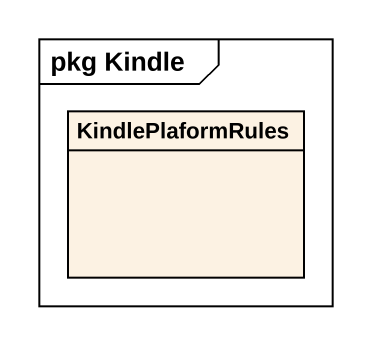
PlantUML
@startuml
mainframe pkg Kindle
hide circle
hide empty members
class KindlePlaformRules
@enduml
